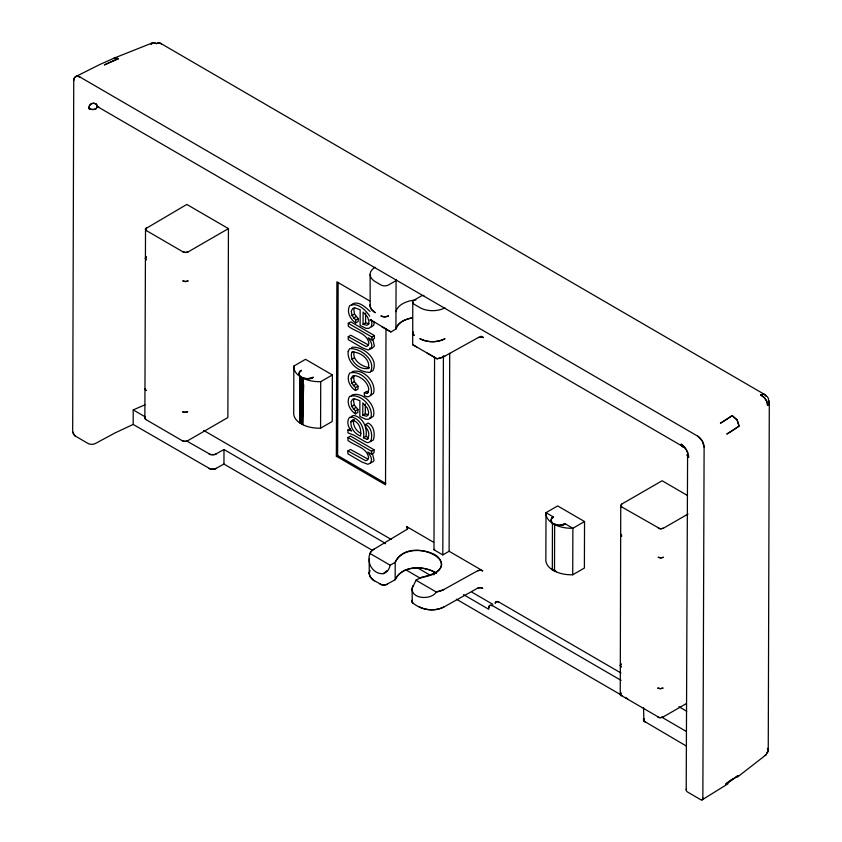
<?xml version="1.0" encoding="UTF-8"?>
<svg xmlns="http://www.w3.org/2000/svg" width="842" height="842" viewBox="0 0 842 842"><rect width="100%" height="100%" fill="white"/><g stroke="black" fill="none" stroke-linecap="round" stroke-linejoin="round"><path stroke-width="1.26" d="M385.152 543.395A5.347 3.094 60 0 0 384.11 542.627L223.993 449.533L223.951 464.068L214.731 469.089L210.479 469.078L133.173 424.442L115.196 432.841L95.367 443.513A5.347 3.094 0.2 0 1 87.936 443.429L74.685 435.661L72.675 431.641L73.738 80.674L74.243 78.169L75.612 76.643L99.987 64.434L114.891 57.782L118.312 58.719A169.621 94.778 1.9 0 0 104.366 64.95L118.312 58.719L115.354 57.677L113.733 58.614L114.891 57.782M133.173 424.442L133.215 409.907L144.982 404.823M144.866 418.106L145.519 228.761L186.829 204.438L228.435 228.624L227.866 417.548L187.513 440.84L184.998 441.44L182.472 440.829L145.908 419.569L144.94 418.537L145.161 417.285L144.866 418.106L145.908 419.569M293.847 366.06L293.711 412.569A25.544 14.798 0.2 0 0 298.815 422.263L303.846 425.199A25.544 14.798 0.2 0 0 320.581 428.189L332.243 421.453L332.38 374.953L305.509 359.323L293.847 366.06A25.544 14.798 0.2 0 0 298.952 375.764L300.615 376.869L300.752 407.644L301.299 377.332C298.268 376.079 297.931 371.69 301.299 370.385C293.658 376.921 308.593 381.531 313.277 377.353L307.288 378.774L301.299 377.332L300.162 423.137L300.31 376.637L299.636 409.265M299.741 422.737L299.889 376.195M303.036 424.663L303.246 378.153M320.581 428.189L320.718 381.679L332.38 374.953M386.004 328.391L385.531 484.824L336.358 456.238L336.884 281.849L369.67 300.91M336.358 456.238L337.621 455.511L338.147 282.333M347.904 450.933L347.893 453.849L361.913 462.005L367.817 464.268L370.775 463.068L371.522 459.416L370.796 456.659L367.849 452.028L371.543 454.175L374.058 452.712L374.069 449.796L350.472 436.082L347.946 437.535L347.935 440.45C354.724 445.934 367.165 447.46 368.575 457.701L367.08 460.342L365.607 460.648L347.904 450.933L350.43 449.481L368.133 459.195M348.251 336.705L348.241 339.621L362.26 347.767L368.165 350.03L371.122 348.83L371.869 345.188L371.143 342.42L368.196 337.789L371.89 339.936L374.406 338.484L374.416 335.569L350.809 321.844L348.293 323.296L348.283 326.212C355.071 331.695 367.512 333.232 368.922 343.473L367.428 346.115L365.954 346.42L348.251 336.705L350.777 335.253L368.48 344.957M354.208 419.569L353.472 420.305C352.851 425.578 356.113 431.009 360.829 433.346M355.408 413.843L355.419 410.928L351.735 406.454L351.009 401.95L352.503 399.308L354.703 398.845L359.892 400.687L359.829 416.422L365.733 419.263L368.691 419.232L370.912 417.611C373.953 406.591 360.155 392.793 349.546 396.424C345.978 402.455 349.946 410.401 355.408 413.843L357.924 412.391L357.934 409.475L354.261 405.002L353.535 400.497L354.272 398.592M355.482 390.53L355.482 387.615L351.809 383.142L351.082 378.637L352.566 375.995L354.787 375.532C361.397 376.774 367.522 382.194 368.785 388.93L368.038 392.582L366.554 393.467L364.333 392.761L364.333 395.677L367.28 396.814L369.501 396.35L370.985 394.877C374.29 383.636 360.471 369.47 349.619 373.111C346.051 379.142 350.019 387.088 355.482 390.53L357.997 389.078L358.008 386.162L354.324 381.689L353.598 377.184L354.345 375.858M354.545 307.677L353.808 309.572L354.535 314.077L358.208 318.56L358.208 321.476L355.682 322.928L355.692 320.013L352.009 315.54L351.282 311.024L352.777 308.382L354.977 307.93L360.166 309.772L360.113 325.496L366.007 328.348L368.964 328.317L371.185 326.685L371.932 323.623L371.206 319.697M363.46 437.798C364.986 429.178 360.702 419.211 351.703 416.948L349.493 417.4C346.315 421.232 348.104 427.862 351.672 430.946L347.957 429.957L347.957 432.872L353.861 435.135L365.67 441.997L367.88 442.703L370.838 441.503C372.606 435.63 371.785 427.568 365.712 424.505L365.702 427.42C368.891 430.136 370.017 436.114 367.154 439.366L363.46 437.798L365.986 436.345C367.501 427.715 363.218 417.748 354.229 415.495L352.009 415.948L350.893 417.643M370.133 274.492L370.154 306.551L371.532 309.551L375.269 312.719C372.353 311.045 369.627 308.025 370.122 304.446M371.543 454.175L371.554 451.259L374.069 449.796M371.89 339.936L371.901 337.021L374.416 335.569M396.403 279.47A23.176 13.43 0.2 0 0 396.066 280.607L395.919 329.043L390.877 331.958L381.826 326.728M412.78 302.183L412.696 344.673L436.998 358.776L441.092 357.808M433.904 574.844L433.914 572.307M449.712 353.303L449.112 551.268L442.808 554.91L433.977 549.773L434.567 357.155M442.808 554.91L443.408 355.734M621.08 680.389L492.538 605.661L489.855 605.377L489.013 606.366L488.739 609.271L463.542 594.62M552.32 569.739L552.457 523.229L550.963 520.451L551.668 518.504L553.447 516.988L546.005 512.652L557.667 505.926L584.537 521.545L584.39 568.045L572.728 574.781A25.544 14.798 0.2 0 1 556.004 571.792L551.521 568.908C552.573 571.065 560.004 572.497 554.099 570.823M554.499 571.002L554.636 524.503C551.026 523.724 549.51 518.588 553.447 516.988L551.363 518.956M572.728 574.781L572.876 528.271L584.537 521.545M686.356 703.586L662.822 717.173L659.57 717.721L620.249 694.861L620.743 505.516L621.785 504.053L662.128 480.761L687.314 495.401M686.209 745.959L643.919 721.068L643.52 707.722M686.198 790.017L687.598 453.975M686.588 788.807A5.347 3.094 0.2 0 0 687.767 792.154L700.512 799.563L701.923 799.879L702.849 799.132L704.112 447.155L702.26 440.966A9.094 5.252 60 0 0 700.26 438.229A8.694 5.02 60 0 0 697.829 436.23L80.053 77.075L77.622 76.243L75.612 76.643M768.251 750.169L767.43 748.338A8.915 5.168 0.2 0 1 766.494 753.632L768.251 750.169L769.304 402.002L768.483 400.171M362.786 415.211L362.828 402.981L367.249 407.875L368.712 412.243L367.965 415.306L366.481 416.201L362.786 415.211L365.302 413.759L365.333 403.971M363.06 324.296L363.102 312.056L367.522 316.96L368.985 321.318L368.238 324.391L366.765 325.286L363.06 324.296L365.575 322.844L365.617 313.056M477.625 588.19L480.14 587.611L482.624 588.221L480.14 587.611L477.625 588.19L444.008 606.935C433.851 612.25 420.874 609.892 412.317 602.556L412.033 588.653L416.011 580.233C423.421 575.36 435.146 577.065 440.24 568.234C443.439 563.056 439.429 556.909 434.609 554.531C422.484 548.237 401.623 548.174 395.214 562.298L395.161 579.738L385.931 584.758L381.689 584.748L373.385 580.17L370.101 576.717L369.228 573.623L369.217 558.635C367.849 556.141 373.406 547.732 369.891 553.426L390.172 565.214L395.214 562.298C409.012 532.365 474.204 566.361 421.063 577.317M350.946 421.768C350.23 428.041 354.84 433.819 360.513 436.082C361.671 429.978 359.334 421.589 352.419 420.284L350.946 421.768L353.472 420.305M302.036 393.593L302.488 377.9L302.341 424.41L303.699 384.762M374.448 580.843C370.869 579.012 367.796 574.454 370.006 570.529M302.015 400.297L301.941 424.231L302.089 377.732L303.994 378.69A25.544 14.798 0.2 0 0 320.718 381.679M301.615 408.138L302.004 405.034M688.409 454.901L688.461 457.122A5.347 3.094 0.2 0 1 687.43 454.259M369.228 573.623L369.564 571.529M621.217 695.902L620.175 694.439L620.796 693.271M769.304 402.002L767.546 405.465A8.915 5.999 54.1 0 0 767.136 402.539L766.504 400.918A8.915 5.999 54.1 0 0 765.62 399.329L765.357 398.95A8.915 5.989 54 0 0 760.652 394.972L762.915 394.235L764.968 394.688L766.304 396.329M703.049 798.121L702.291 799.742L700.512 799.563M374.458 322.16L373.711 325.233L371.49 326.864M688.556 455.838L688.461 457.122M228.435 228.624L188.092 251.916L185.566 252.516L183.051 251.905L146.487 230.645L145.434 229.182L146.487 227.729M413.127 331.958L412.685 333.19L414.253 335.39A5.347 3.094 0.2 0 1 412.938 332.253M411.875 601.314L412.317 600.093M688.051 514.009L663.391 528.25L660.139 528.797L621.785 506.979L620.743 505.516L621.785 504.053M620.175 694.439L621.217 692.977M643.477 719.836L643.919 718.605M353.156 351.524L351.903 352.251C348.462 361.06 361.25 371.49 369.364 367.954M354.05 351.745C352.103 360.008 361.818 366.828 369.154 367.533M368.101 368.68C371.406 359.944 359.966 351.188 351.903 352.251M412.896 585.727C407.823 598.662 430.63 601.135 436.293 592.021L440.387 591.063M390.877 331.958L370.764 319.834M351.598 305.372L352.345 304.057C358.671 300.489 365.649 307.393 370.059 311.435M351.325 396.287L352.072 394.972C362.67 391.341 376.469 405.128 373.438 416.148L371.217 417.779L369.733 417.8M151.223 44.458L152.497 42.879L114.47 57.972M390.172 565.214C386.394 581.611 367.701 571.255 369.217 558.635M96.967 106.66C96.441 110.291 91.694 109.892 88.947 108.597C88.315 104.355 93.209 101.587 96.535 104.271A5.347 3.073 -59.8 0 0 98.819 106.955L97.588 106.692L96.535 104.271L93.641 103.261L91.178 103.713L89.536 105.597L88.947 108.597A5.347 3.094 0.2 0 0 96.377 108.681L97.188 106.439M386.952 570.644L383.278 573.791M495.317 602.735L496.159 601.746L498.843 602.019L621.028 673.053M145.982 257.084L145.35 258.252L146.392 259.715L145.35 258.252L146.392 256.789M620.891 664.201L620.259 665.369L621.301 666.832L620.259 665.369L621.301 663.917M351.472 347.925L352.219 347.178C363.228 346.388 379.174 359.071 372.827 370.848L371.354 371.154M371.88 550.752L372.701 550.037M406.749 529.513L407.76 528.06L406.707 526.618L407.76 528.06L406.749 529.513L373.048 549.763M371.669 550.931L374.29 548.931M299.51 371.911L301.299 370.385L300.047 371.343M551.668 518.504L553.447 516.988L552.205 517.935M764.946 755.537L766.294 754.611L737.16 777.292M727.109 782.818L733.129 778.65M720.489 423.147L732.172 415.601L737.129 419.969L739.066 426.105A178.536 99.966 1.8 0 1 726.772 434.072L739.066 426.105L737.129 419.969L732.172 415.601A169.621 94.809 1.9 0 1 720.499 423.158M728.141 783.702L702.291 799.742M352.135 371.659C362.986 368.017 376.816 382.173 373.501 393.425L370.912 395.13M396.066 280.607L388.499 284.975A5.347 3.094 0.2 0 1 380.931 284.964L375.353 281.712A17.829 10.325 0.2 0 1 375.143 267.24M352.009 315.54L354.535 314.077M353.482 318.139L355.998 316.687M355.692 320.013L358.208 318.56M351.882 359.25L354.398 357.797M186.619 440.955L210.521 454.543L214.773 454.554L223.993 449.533M351.082 378.637L353.598 377.184M351.809 383.142L354.324 381.689M353.272 385.752L355.798 384.299M355.482 387.615L358.008 386.162M364.333 392.761L366.859 391.309L367.965 391.667M366.554 393.467L367.817 392.74M351.735 406.454L354.261 405.002M353.208 409.065L355.724 407.612M355.419 410.928L357.934 409.475M352.419 420.284L353.682 419.558M347.957 429.957L350.483 428.494M365.712 424.505L368.228 423.052C374.301 426.105 375.132 434.167 373.364 440.05L370.406 441.25M367.154 439.366L368.417 438.64M433.977 549.773L434.777 549.31M443.313 356.966L478.393 337.505L480.898 336.926L483.382 337.537L481.129 336.221M442.608 590.21L477.677 570.75L480.193 570.181L482.677 570.781L449.112 551.268M444.765 356.25L439.24 358.334M444.06 589.495L436.293 592.021L416.011 580.233M444.008 606.935C436.314 610.818 426.652 610.776 419.011 606.756M311.624 378.069L313.277 377.353L310.645 378.384M563.772 524.661L565.424 523.945L572.876 528.271A25.544 14.798 0.2 0 1 556.141 525.282L554.236 524.324M442.85 357.155L441.618 357.629M442.145 590.41L440.903 590.884M188.092 251.916L185.566 252.516L183.051 251.905M187.513 440.84L184.998 441.44L182.472 440.829M554.636 524.503L559.435 525.376L565.424 523.945L558.562 525.345L552.457 523.229M663.391 528.25L660.875 528.85L658.349 528.239M662.822 717.173L660.296 717.773L657.781 717.163M478.393 337.505L480.898 336.926L483.382 337.537M477.677 570.75L480.193 570.181L482.677 570.781M562.003 525.145L565.424 523.945L562.803 524.976M370.343 462.805L373.301 461.616L374.037 460.29L372.585 453.901M439.219 358.345L436.998 358.776L427.21 353.103M687.146 451.165L688.503 455.49M369.28 323.823L365.575 322.844M367.901 414.685L365.302 413.759M97.588 106.692L683.536 446.902M369.575 348.23L372.164 348.272L374.385 346.062L372.932 339.663M370.596 320.171L369.975 319.823L373.543 321.918M413.012 344.841L413.38 345.062M413.18 344.946L416.716 346.988M764.968 394.688L160.643 43.352L158.601 42.9L156.338 43.626A8.915 4.547 68.3 0 0 153.391 42.584A8.915 4.547 68.5 0 0 152.707 42.774L156.338 43.626A8.915 5.126 -59.8 0 1 161.59 44.258M348.293 323.296L371.901 337.021M347.946 437.535L371.554 451.259M337.621 455.511L385.762 483.497M406.707 526.618L433.598 542.259M203.648 430.399L390.414 538.985A5.347 3.094 60 0 1 391.109 539.459M678.905 706.701L686.725 711.248M472.036 592.252L492.854 604.356M417.464 567.834L430.609 575.475M133.215 409.907L145.456 417.022M661.78 717.195L686.251 731.424M223.951 464.068L372.511 550.436M405.391 569.55L420.137 578.128M456.427 599.22L621.996 695.481M625.396 697.46L627.658 698.776M365.986 436.345L368.186 437.63M436.072 572.939C423.958 565.424 401.929 565.192 395.161 579.738C402.087 565.14 424.442 565.298 436.461 573.318M552.762 523.461L551.11 522.356A25.544 14.798 0.2 0 1 546.005 512.652L545.858 559.162A25.544 14.798 0.2 0 0 550.963 568.866L552.626 569.971M355.682 322.928C350.219 319.476 346.251 311.529 349.819 305.509C357.387 301.983 365.849 310.13 369.743 316.213M384.11 542.627L385.51 543.743M697.829 436.24L702.26 440.966A9.094 5.252 60 0 1 703.617 444.071A8.694 5.02 60 0 1 704.112 447.165M75.191 436.009L73.412 434.125L72.675 431.641M688.788 457.322L687.219 455.185M621.785 506.979L620.743 505.516M146.487 230.645L145.434 229.182M682.304 446.628L681.252 444.218L684.809 447.323L687.409 451.754M767.209 396.571L768.63 398.897M686.588 449.87L681.252 444.218A5.347 3.073 -59.8 0 0 684.209 446.755M687.261 451.775L687.903 452.922M411.948 589.874L411.98 590.474M731.298 780.124A174.736 101.24 0.2 0 1 729.309 781.523M645.046 722.026A5.347 3.094 0.2 0 1 643.73 718.9M495.117 603.419A5.347 3.084 60 0 1 498.843 602.019M73.738 80.674A8.694 5.02 60 0 1 74.243 78.169A9.094 5.252 60 0 1 77.611 76.254A8.694 5.02 60 0 1 80.053 77.075M151.339 44.194A8.915 4.547 68.3 0 1 152.497 42.879M216.394 468.436A5.347 3.094 0.2 0 1 208.827 468.426M768.304 399.961A8.915 5.168 0.2 0 1 767.546 405.465L767.125 402.529A8.915 5.989 54 0 0 766.494 400.918L764.515 397.877L760.663 394.961A8.915 5.126 -59.8 0 1 766.188 396.077M387.594 584.106A5.347 3.094 0.2 0 1 380.026 584.095M216.436 453.901A5.347 3.094 0.2 0 1 208.869 453.891M413.443 603.514A5.347 3.094 0.2 0 1 412.127 600.378M488.739 607.819A5.347 3.084 60 0 1 492.538 605.661M395.972 311.614A23.176 13.43 0.2 0 1 415.885 299.984M444.913 307.804A17.829 10.325 0.2 0 1 419.916 307.625L414.348 304.383A5.347 3.094 0.2 0 1 414.348 300.005L421.916 295.626A23.176 13.43 0.2 0 0 423.884 295.447M348.209 351.272C346.704 362.86 359.566 372.932 370.312 372.311C376.648 360.534 360.702 347.841 349.693 348.63L348.209 351.272M145.035 388.625L146.003 390.509L145.035 388.625M620.733 534.154L621.701 536.049L620.733 534.154M396.256 327.906L395.919 329.043C397.845 322.212 405.36 319.255 411.685 317.971C405.665 319.244 398.866 321.876 396.256 327.906M738.002 775.608L725.709 784.091A178.293 103.292 0.2 0 0 738.002 775.608M444.818 338.81C437.145 342.726 427.441 342.683 419.832 338.631C427.462 342.652 437.124 342.694 444.818 338.81M187.998 280.975L185.482 281.575L182.956 280.965L185.482 281.575L187.998 280.975M187.608 411.77L185.082 412.37L182.567 411.759L185.082 412.37L187.608 411.77M663.307 557.309L660.781 557.909L658.265 557.299L660.781 557.909L663.307 557.309M662.907 688.103L660.391 688.703L657.865 688.093L660.391 688.703L662.907 688.103M388.404 315.982L384.626 316.876L380.837 315.96A5.347 3.094 0.2 0 0 388.404 315.982"/></g></svg>
